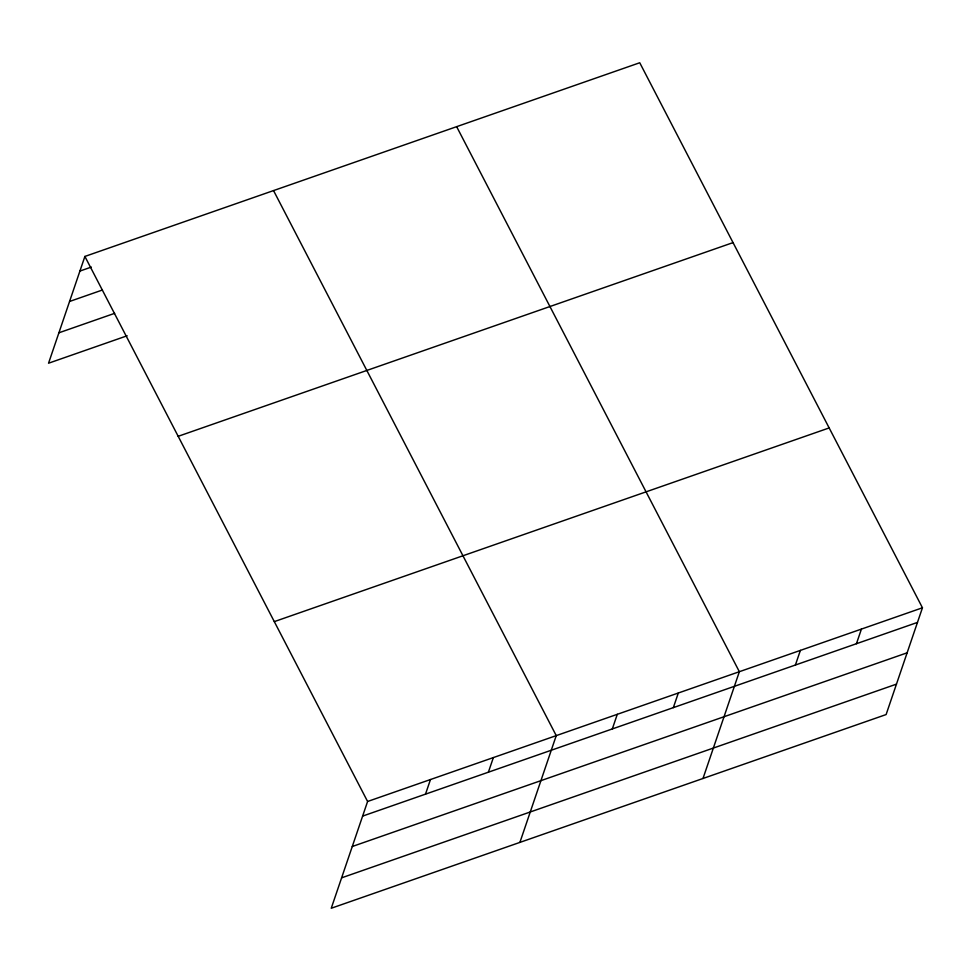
<?xml version="1.0" encoding="UTF-8"?>
<svg xmlns="http://www.w3.org/2000/svg" width="971" height="971" viewBox="0 0 971 971"><rect width="100%" height="100%" fill="white"/><g stroke="black" fill="none" stroke-linecap="round" stroke-linejoin="round"><path stroke-width="1.46" d="M84.89 256.441L367.596 801.488L331.257 908.249L886.11 714.559L922.45 607.785L639.743 62.751L84.89 256.441L48.55 363.215L127.152 335.772M425.504 794.144L430.481 779.531M488.389 772.2L493.365 757.574M519.91 842.391L556.249 735.63L273.543 190.595M612.313 728.942L617.289 714.316M673.34 707.628L678.316 693.015M703.004 778.475L739.356 671.714L456.649 126.667M795.407 665.014L800.383 650.4M856.446 643.712L861.423 629.099M79.913 271.067L91.347 267.074M69.572 301.471L102.441 290.001M58.903 332.798L114.639 313.342M178.191 436.307L733.032 242.616M274.308 621.622L829.161 427.932M367.596 801.488L922.45 607.785M362.62 816.101L917.474 622.411M352.279 846.506L907.12 652.815M341.61 877.833L896.451 684.142"/></g></svg>
